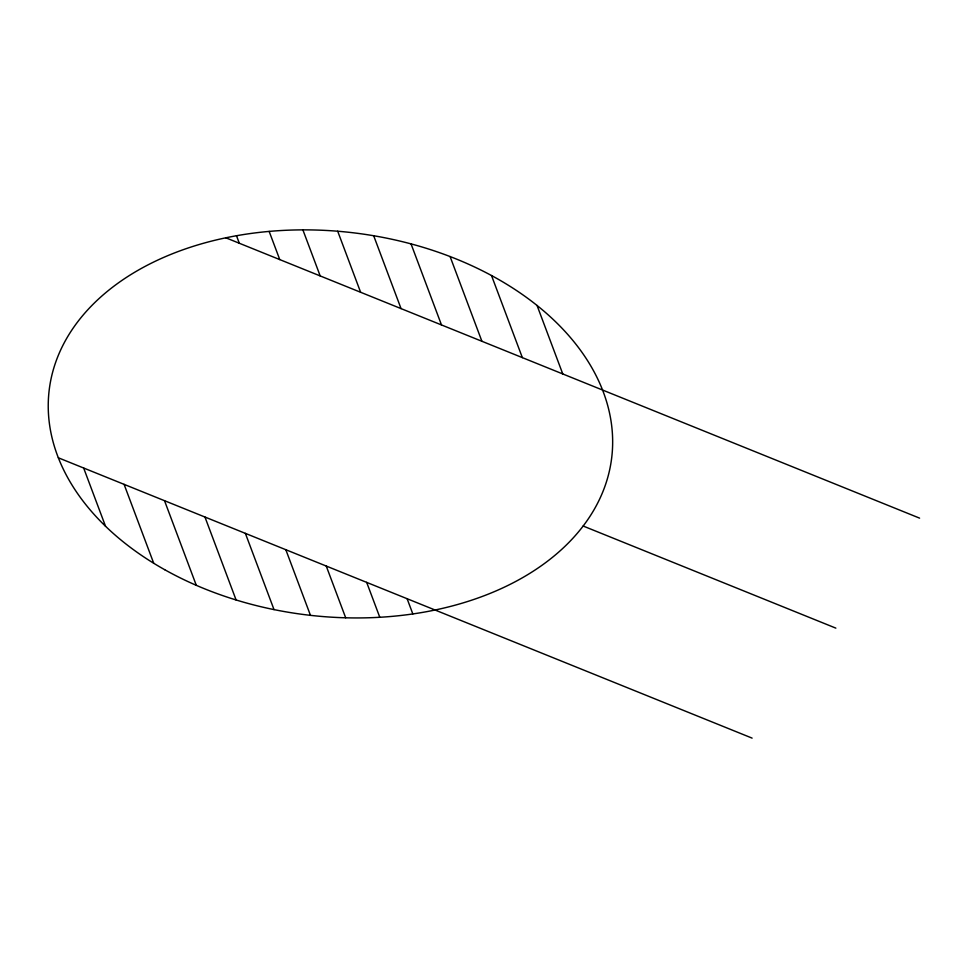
<?xml version="1.0" encoding="UTF-8"?>
<svg xmlns="http://www.w3.org/2000/svg" width="968" height="968" viewBox="0 0 968 968"><rect width="100%" height="100%" fill="white"/><g stroke="black" fill="none" stroke-linecap="round" stroke-linejoin="round"><path stroke-width="1.45" d="M225.834 237.801L919.6 518.146M583.147 526.023L835.856 628.135M58.346 457.791L752.112 738.124M537.058 305.477L562.771 373.95M491.514 275.541L522.345 357.615M450.096 256.556L481.907 341.281M411.037 243.888L441.481 324.933M373.684 235.744L401.042 308.598M337.699 231.231L360.616 292.263M302.887 229.876L320.178 275.916M269.164 231.412L279.752 259.581M407.117 598.72L412.828 613.942M236.494 235.732L239.314 243.246M366.678 582.373L379.783 617.269M326.24 566.038L345.685 617.79M285.814 549.703L310.462 615.346M245.376 533.368L274.017 609.598M204.95 517.021L236.095 599.966M164.512 500.686L196.298 585.325M124.085 484.351L153.718 563.255M83.647 468.004L105.512 526.229M164.669 569.68A283.273 192.463 6.8 0 0 611.123 461.917A283.273 192.463 6.8 0 0 215.561 240.112A283.273 192.463 6.8 0 0 164.669 569.68"/></g></svg>
